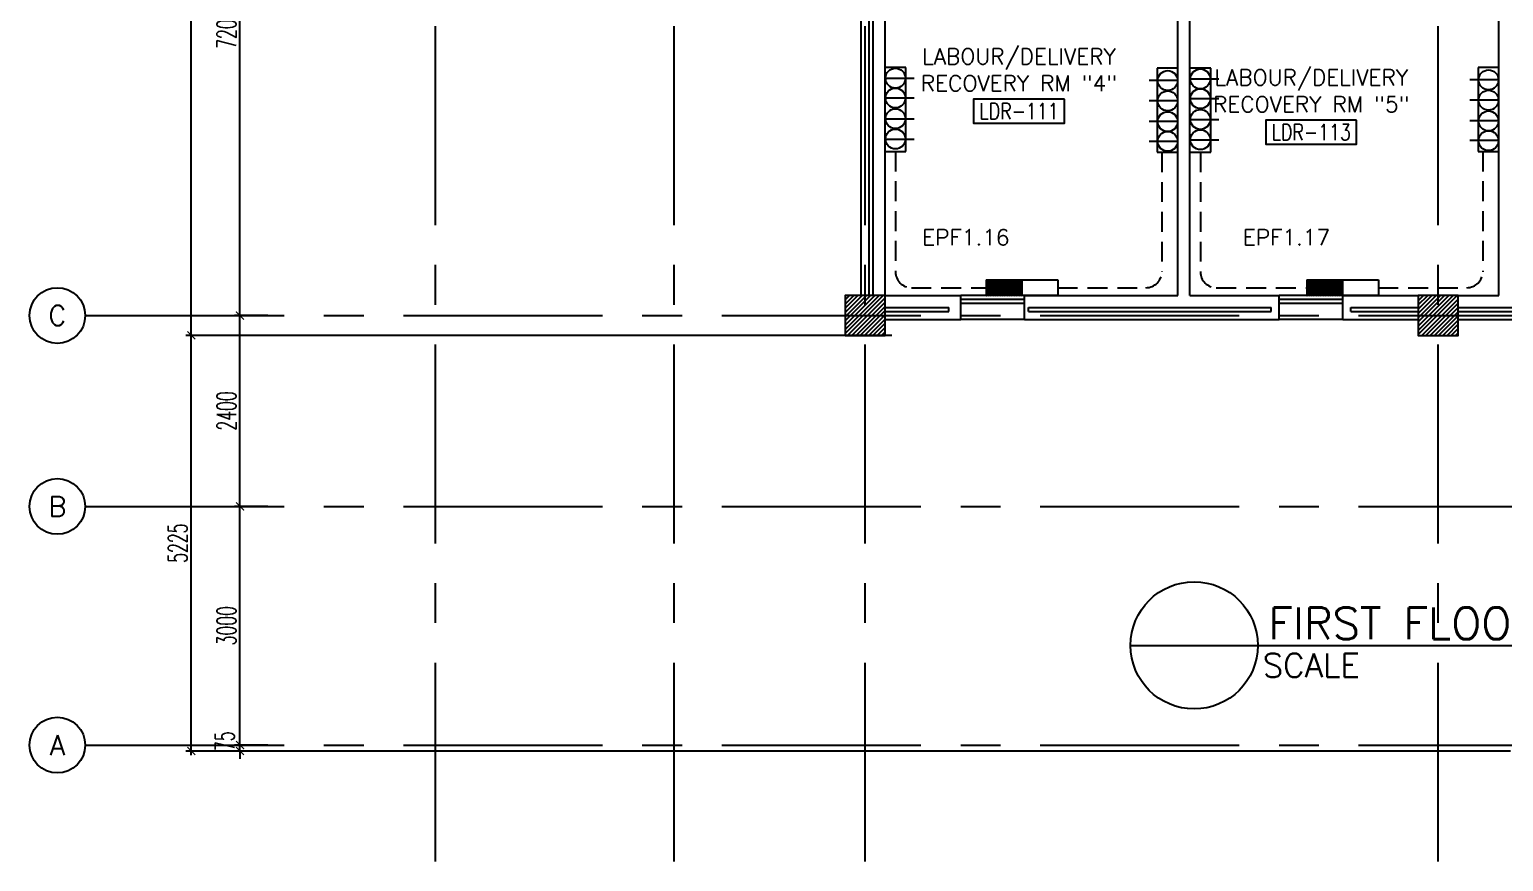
# Model space of a CAD drawing. Extents: x -0.4 to 91.9, y -1.1 to 78.4.
# Drawn here: x -0.35 to 18.17, y -1.11 to 9.35 of the extents above; entities that cross this region are included whole.
import ezdxf
from ezdxf.enums import TextEntityAlignment as Align

# ---------------------------------------------------------------- set-up
doc = ezdxf.new("R2010")
doc.units = 0
doc.header["$MEASUREMENT"] = 0
doc.header["$PDMODE"] = 34
doc.linetypes.add('CENTERX2', pattern=[4, 2.5, -0.5, 0.5, -0.5])
doc.linetypes.add('HIDDEN', pattern=[0.375, 0.25, -0.125])
doc.layers.get('0').update_dxf_attribs({"color": 11, "linetype": 'CONTINUOUS'})
doc.layers.get('DEFPOINTS').update_dxf_attribs({"color": 11, "linetype": 'CONTINUOUS'})
for name, color, linetype in [('AX-CR', 11, 'CONTINUOUS'), ('AX-DIM', 11, 'CONTINUOUS'), ('AX-TXT', 11, 'CONTINUOUS'), ('AXES', 11, 'CENTERX2'), ('COL', 11, 'CONTINUOUS'), ('E-CLINE', 2, 'CONTINUOUS'), ('E-HLINE', 2, 'HIDDEN'), ('E-SOCKETS', 4, 'CONTINUOUS'), ('E-TEXT', 4, 'CONTINUOUS'), ('HAT', 11, 'CONTINUOUS'), ('INSUL', 11, 'CONTINUOUS'), ('RM-BOX', 11, 'CONTINUOUS'), ('RM-NAME', 11, 'CONTINUOUS'), ('RM-NO', 11, 'CONTINUOUS'), ('TITLETEXT', 11, 'CONTINUOUS'), ('WALL', 11, 'CONTINUOUS'), ('WIN', 11, 'CONTINUOUS')]:
    doc.layers.add(name, color=color, linetype=linetype)
doc.styles.add('ROMANS', font='ROMANS.shx', dxfattribs={"width": 0.6})
doc.dimstyles.new('STANDARD in', dxfattribs={"dimtxt": 0.24, "dimasz": 0.1, "dimexe": 0.07, "dimexo": 0.05, "dimgap": 0.05, "dimtad": 1, "dimdec": 0, "dimlfac": 1000, "dimzin": 0, "dimdsep": 46, "dimtxsty": 'ROMANS', "dimblk": 'ARCHTICK', "dimcen": 0.05, "dimdle": 0.05, "dimclrd": 7, "dimclre": 7, "dimclrt": 2, "dimadec": 0, "dimazin": 0, "dimtfac": 1, "dimtdec": 0, "dimtmove": 2, "dimatfit": 3, "dimldrblk": 'ARCHTICK', "dimfxl": 0, "dimtolj": 1, "dimtzin": 0, "dimarcsym": 0})

# ---------------------------------------------------------------- blocks, each defined once
blk = doc.blocks.new('*X85')
at = {"color": 0}
for p, q in [((31339, 118260), (31829, 118750)), ((31339, 118313), (31776, 118750)), ((31339, 118366), (31723, 118750)), ((31339, 118419), (31670, 118750)), ((31339, 118472), (31617, 118750)), ((31339, 118525), (31563, 118750)), ((31339, 118579), (31510, 118750)), ((31339, 118632), (31457, 118750)), ((31339, 118685), (31404, 118750)), ((31339, 118738), (31351, 118750)), ((31382, 118250), (31839, 118707)), ((31435, 118250), (31839, 118654)), ((31488, 118250), (31839, 118601)), ((31541, 118250), (31839, 118548)), ((31594, 118250), (31839, 118495)), ((31647, 118250), (31839, 118442)), ((31700, 118250), (31839, 118389)), ((31753, 118250), (31839, 118336)), ((31806, 118250), (31839, 118283))]:
    blk.add_line(p, q, dxfattribs=at)
blk = doc.blocks.new('*X84')
at = {"color": 0}
for p, q in [((24139, 118273), (24616, 118750)), ((24139, 118326), (24563, 118750)), ((24139, 118379), (24510, 118750)), ((24139, 118432), (24457, 118750)), ((24139, 118485), (24404, 118750)), ((24139, 118538), (24351, 118750)), ((24139, 118591), (24298, 118750)), ((24139, 118644), (24245, 118750)), ((24139, 118697), (24192, 118750)), ((24169, 118250), (24639, 118720)), ((24222, 118250), (24639, 118667)), ((24275, 118250), (24639, 118614)), ((24328, 118250), (24639, 118561)), ((24381, 118250), (24639, 118508)), ((24434, 118250), (24639, 118455)), ((24487, 118250), (24639, 118402)), ((24540, 118250), (24639, 118349)), ((24593, 118250), (24639, 118296))]:
    blk.add_line(p, q, dxfattribs=at)
blk = doc.blocks.new('AXL')
at = {"layer": 'AX-CR'}
blk.add_circle((-350, 0), 350, dxfattribs=at)
at = {"layer": 'AX-TXT', "style": 'ROMANS'}
blk.add_attdef('AX', text='', height=250, dxfattribs=at).set_placement((-350, 0), align=Align.MIDDLE)
blk = doc.blocks.new('_ARCHTICK')
at = {"color": 0, "linetype": 'ByBlock', "const_width": 0.15}
blk.add_lwpolyline([(-0.5, -0.5), (0.5, 0.5)], dxfattribs=at)
blk = doc.blocks.new('*D165')
at = {"layer": 'AX-DIM', "color": 7, "lineweight": -2, "ltscale": 0.3}
for p, q in [((1.683, 5.45), (1.683, 64.87)), ((9.805, 64.82), (1.613, 64.82)), ((10.483, 5.5), (1.613, 5.5))]:
    blk.add_line(p, q, dxfattribs=at)
at = {"layer": 'DEFPOINTS', "color": 0, "ltscale": 0.3}
for p in [(1.683, 64.82), (9.855, 64.82), (10.533, 5.5)]:
    blk.add_point(p, dxfattribs=at)
at = {"layer": 'AX-DIM', "color": 7, "lineweight": -2, "ltscale": 0.3, "xscale": 0.1, "yscale": 0.1, "zscale": 0.1}
for p, rotation in [((1.683, 64.82), 90), ((1.683, 5.5), 270)]:
    blk.add_blockref('_ARCHTICK', p, dxfattribs=dict(at, rotation=rotation))
at = {"layer": 'AX-DIM', "color": 2, "ltscale": 0.3, "insert": (1.513, 35.16), "char_height": 0.24, "attachment_point": 5, "rotation": 90, "style": 'ROMANS'}
blk.add_mtext('\\A1;59320', dxfattribs=at)
blk = doc.blocks.new('*D152')
at = {"layer": 'AX-DIM', "color": 7, "lineweight": -2, "ltscale": 0.3}
for p, q in [((2.295, 5.7), (2.295, 13)), ((2.645, 12.95), (2.225, 12.95)), ((2.645, 5.75), (2.225, 5.75))]:
    blk.add_line(p, q, dxfattribs=at)
at = {"layer": 'DEFPOINTS', "color": 0, "ltscale": 0.3}
for p in [(2.295, 12.95), (2.695, 12.95), (2.695, 5.75)]:
    blk.add_point(p, dxfattribs=at)
at = {"layer": 'AX-DIM', "color": 7, "lineweight": -2, "ltscale": 0.3, "xscale": 0.1, "yscale": 0.1, "zscale": 0.1}
for p, rotation in [((2.295, 12.95), 90), ((2.295, 5.75), 270)]:
    blk.add_blockref('_ARCHTICK', p, dxfattribs=dict(at, rotation=rotation))
at = {"layer": 'AX-DIM', "color": 2, "ltscale": 0.3, "insert": (2.125, 9.35), "char_height": 0.24, "attachment_point": 5, "rotation": 90, "style": 'ROMANS'}
blk.add_mtext('\\A1;7200', dxfattribs=at)
blk = doc.blocks.new('*D151')
at = {"layer": 'AX-DIM', "color": 7, "lineweight": -2, "ltscale": 0.3}
for p, q in [((2.645, 5.75), (2.225, 5.75)), ((2.295, 3.3), (2.295, 5.8)), ((2.645, 3.35), (2.225, 3.35))]:
    blk.add_line(p, q, dxfattribs=at)
at = {"layer": 'DEFPOINTS', "color": 0, "ltscale": 0.3}
for p in [(2.295, 5.75), (2.695, 5.75), (2.695, 3.35)]:
    blk.add_point(p, dxfattribs=at)
at = {"layer": 'AX-DIM', "color": 7, "lineweight": -2, "ltscale": 0.3, "xscale": 0.1, "yscale": 0.1, "zscale": 0.1}
for p, rotation in [((2.295, 5.75), 90), ((2.295, 3.35), 270)]:
    blk.add_blockref('_ARCHTICK', p, dxfattribs=dict(at, rotation=rotation))
at = {"layer": 'AX-DIM', "color": 2, "ltscale": 0.3, "insert": (2.125, 4.55), "char_height": 0.24, "attachment_point": 5, "rotation": 90, "style": 'ROMANS'}
blk.add_mtext('\\A1;2400', dxfattribs=at)
blk = doc.blocks.new('*D150')
at = {"layer": 'AX-DIM', "color": 7, "lineweight": -2, "ltscale": 0.3}
for p, q in [((2.645, 3.35), (2.225, 3.35)), ((2.295, 0.3), (2.295, 3.4)), ((2.645, 0.35), (2.225, 0.35))]:
    blk.add_line(p, q, dxfattribs=at)
at = {"layer": 'DEFPOINTS', "color": 0, "ltscale": 0.3}
for p in [(2.295, 3.35), (2.695, 3.35), (2.695, 0.35)]:
    blk.add_point(p, dxfattribs=at)
at = {"layer": 'AX-DIM', "color": 7, "lineweight": -2, "ltscale": 0.3, "xscale": 0.1, "yscale": 0.1, "zscale": 0.1}
for p, rotation in [((2.295, 3.35), 90), ((2.295, 0.35), 270)]:
    blk.add_blockref('_ARCHTICK', p, dxfattribs=dict(at, rotation=rotation))
at = {"layer": 'AX-DIM', "color": 2, "ltscale": 0.3, "insert": (2.125, 1.85), "char_height": 0.24, "attachment_point": 5, "rotation": 90, "style": 'ROMANS'}
blk.add_mtext('\\A1;3000', dxfattribs=at)
blk = doc.blocks.new('COL50')
at = {"layer": 'COL'}
blk.add_lwpolyline([(-250, 250), (-250, -250), (250, -250), (250, 250)], close=True, dxfattribs=at)
blk = doc.blocks.new('*D184')
at = {"layer": 'AX-DIM', "color": 7, "lineweight": -2, "ltscale": 0.3}
for p, q in [((2.333, 5.5), (1.613, 5.5)), ((1.683, 0.225), (1.683, 5.55)), ((18.259, 0.275), (1.613, 0.275))]:
    blk.add_line(p, q, dxfattribs=at)
at = {"layer": 'DEFPOINTS', "color": 0, "ltscale": 0.3}
for p in [(1.683, 5.5), (2.383, 5.5), (18.309, 0.275)]:
    blk.add_point(p, dxfattribs=at)
at = {"layer": 'AX-DIM', "color": 7, "lineweight": -2, "ltscale": 0.3, "xscale": 0.1, "yscale": 0.1, "zscale": 0.1}
for p, rotation in [((1.683, 5.5), 90), ((1.683, 0.275), 270)]:
    blk.add_blockref('_ARCHTICK', p, dxfattribs=dict(at, rotation=rotation))
at = {"layer": 'AX-DIM', "color": 2, "ltscale": 0.3, "insert": (1.513, 2.888), "char_height": 0.24, "attachment_point": 5, "rotation": 90, "style": 'ROMANS'}
blk.add_mtext('\\A1;5225', dxfattribs=at)
blk = doc.blocks.new('*D183')
at = {"layer": 'AX-DIM', "color": 7, "lineweight": -2, "ltscale": 0.3}
for p, q in [((2.295, 0.35), (2.295, 0.45)), ((2.645, 0.35), (2.225, 0.35)), ((2.645, 0.275), (2.225, 0.275)), ((2.295, 0.275), (2.295, 0.35)), ((2.295, 0.275), (2.295, 0.175))]:
    blk.add_line(p, q, dxfattribs=at)
at = {"layer": 'DEFPOINTS', "color": 0, "ltscale": 0.3}
for p in [(2.295, 0.35), (2.695, 0.35), (2.695, 0.275)]:
    blk.add_point(p, dxfattribs=at)
at = {"layer": 'AX-DIM', "color": 7, "lineweight": -2, "ltscale": 0.3, "xscale": 0.1, "yscale": 0.1, "zscale": 0.1}
for p, rotation in [((2.295, 0.35), 270), ((2.295, 0.275), 90)]:
    blk.add_blockref('_ARCHTICK', p, dxfattribs=dict(at, rotation=rotation))
at = {"layer": 'AX-DIM', "color": 2, "ltscale": 0.3, "insert": (2.105, 0.398), "char_height": 0.24, "attachment_point": 5, "rotation": 90, "style": 'ROMANS'}
blk.add_mtext('\\A1;75', dxfattribs=at)
blk = doc.blocks.new('RM1')
at = {"layer": 'RM-BOX'}
blk.add_lwpolyline([(570, -200), (-570, -200), (-570, -500), (570, -500)], close=True, dxfattribs=at)
at = {"layer": 'RM-NAME', "style": 'ROMANS'}
for tag, p in [('ROOMNAME1', (0, 324)), ('ROOMNAME2', (0, 0))]:
    blk.add_attdef(tag, text='', height=200, dxfattribs=at).set_placement(p, align=Align.MIDDLE)
at = {"layer": 'RM-NO', "style": 'ROMANS', "width": 0.8}
blk.add_attdef('ROOMNO', text='', height=200, dxfattribs=at).set_placement((0, -350), align=Align.MIDDLE)
blk = doc.blocks.new('BHU')
at = {"color": 8}
for p, q in [((0, -311), (145, 1)), ((0, -340), (159, 1)), ((0, -370), (173, 1)), ((0, -399), (187, 1)), ((0, -281), (132, 1)), ((0, -251), (118, 1)), ((0, -15), (7, 1)), ((0, -44), (21, 1)), ((0, -74), (35, 1)), ((0, -104), (49, 1)), ((0, -133), (63, 1)), ((0, -163), (76, 1)), ((0, -192), (90, 1)), ((0, -222), (104, 1)), ((0, -429), (199, -1)), ((4, -450), (199, -31)), ((18, -450), (199, -61)), ((32, -450), (199, -90)), ((45, -450), (199, -120)), ((59, -450), (199, -149)), ((73, -450), (199, -179)), ((87, -450), (199, -208)), ((101, -450), (199, -238)), ((114, -450), (199, -268)), ((128, -450), (199, -297)), ((142, -450), (199, -327)), ((156, -450), (199, -356)), ((169, -450), (199, -386)), ((183, -450), (199, -416)), ((197, -450), (199, -445))]:
    blk.add_line(p, q, dxfattribs=at)
at = {"layer": 'E-SOCKETS'}
for p, q in [((0, 450), (199, 450)), ((0, -450), (0, 450)), ((199, 450), (199, -450))]:
    blk.add_line(p, q, dxfattribs=at)
at = {"layer": 'E-SOCKETS', "color": 4}
for p, q in [((0, 1), (199, 1)), ((0, -450), (199, -450))]:
    blk.add_line(p, q, dxfattribs=at)

msp = doc.modelspace()

# ---------------------------------------------------------------- linework, layer by layer
at = {"layer": 'AXES'}
for p, q in [((4.75, -1.1143), (4.75, 77.6984)), ((7.75, -1.1143), (7.75, 77.6984)), ((17.35, -1.1143), (17.35, 77.6984)), ((10.15, -1.1143), (10.15, 43.805)), ((0.35, 5.75), (68.39, 5.75)), ((0.35, 3.35), (68.39, 3.35)), ((0.35, 0.35), (68.39, 0.35))]:
    msp.add_line(p, q, dxfattribs=at)
at = {"layer": 'E-HLINE', "color": 4}
for p, q in [((10.5304, 7.8122), (10.5304, 6.2997)), ((13.8776, 7.8032), (13.8776, 6.2997)), ((14.3616, 7.8032), (14.3616, 6.2997)), ((17.9088, 7.8122), (17.9088, 6.2997)), ((10.7304, 6.0997), (11.6686, 6.0997)), ((12.5686, 6.0997), (13.6776, 6.0997)), ((14.5616, 6.0997), (15.6984, 6.0997)), ((16.5984, 6.0997), (17.7088, 6.0997))]:
    msp.add_line(p, q, dxfattribs=at)
for centre, start, end in [((10.7304, 6.2997), 180, 270), ((13.6776, 6.2997), 270, 0), ((14.5616, 6.2997), 180, 270), ((17.7088, 6.2997), 270, 0)]:
    msp.add_arc(centre, 0.2, start, end, dxfattribs=at)
at = {"layer": 'E-SOCKETS'}
for p, q in [((10.6607, 8.8695), (10.4, 8.8695)), ((10.4052, 8.7334), (10.7635, 8.7334)), ((10.6607, 7.8129), (10.6607, 8.8695)), ((14.0812, 8.8598), (13.8205, 8.8598)), ((13.8205, 8.8598), (13.8205, 7.8032)), ((14.492, 8.8605), (14.2313, 8.8605)), ((14.2365, 8.7244), (14.5948, 8.7244)), ((14.492, 7.8039), (14.492, 8.8605)), ((18.1073, 8.7125), (17.749, 8.7125)), ((18.1125, 8.8688), (17.8518, 8.8688)), ((17.8518, 8.8688), (17.8518, 7.8122)), ((14.076, 8.7036), (13.7177, 8.7036)), ((10.4052, 8.4853), (10.7635, 8.4853)), ((14.076, 8.4483), (13.7177, 8.4483)), ((14.2365, 8.4763), (14.5948, 8.4763)), ((18.1073, 8.4573), (17.749, 8.4573)), ((10.4052, 8.2244), (10.7635, 8.2244)), ((14.076, 8.1874), (13.7177, 8.1874)), ((14.2365, 8.2154), (14.5948, 8.2154)), ((18.1073, 8.1963), (17.749, 8.1963)), ((10.4052, 7.9691), (10.7635, 7.9691)), ((10.4, 7.8129), (10.6607, 7.8129)), ((14.076, 7.9393), (13.7177, 7.9393)), ((13.8205, 7.8032), (14.0812, 7.8032)), ((14.2313, 7.8039), (14.492, 7.8039)), ((14.2365, 7.9601), (14.5948, 7.9601)), ((18.1073, 7.9483), (17.749, 7.9483)), ((17.8518, 7.8122), (18.1125, 7.8122))]:
    msp.add_line(p, q, dxfattribs=at)
for centre in [(10.5302, 8.7334), (13.951, 8.7036), (14.3615, 8.7244), (17.9823, 8.7125), (10.5302, 8.4853), (13.951, 8.4483), (14.3615, 8.4763), (17.9823, 8.4573), (10.5302, 8.2244), (14.3615, 8.2154), (13.951, 8.1874), (17.9823, 8.1963), (10.5302, 7.9691), (13.951, 7.9393), (14.3615, 7.9601), (17.9823, 7.9483)]:
    msp.add_circle(centre, 0.125, dxfattribs=at)
at = {"layer": 'INSUL'}
for p, q in [((10.2, 6), (10.2, 12.7)), ((10.25, 6), (10.25, 12.7)), ((10.4, 5.85), (11.2, 5.85)), ((10.4, 5.8), (11.2, 5.8)), ((11.2, 5.8), (11.2, 5.85)), ((12.2, 5.8), (12.2, 5.85)), ((12.2, 5.85), (15.25, 5.85)), ((12.2, 5.8), (15.25, 5.8)), ((15.25, 5.8), (15.25, 5.85)), ((16.25, 5.8), (16.25, 5.85)), ((16.25, 5.85), (17.1, 5.85)), ((16.25, 5.8), (17.1, 5.8)), ((17.6, 5.85), (18.45, 5.85)), ((17.6, 5.8), (18.45, 5.8))]:
    msp.add_line(p, q, dxfattribs=at)
at = {"layer": 'TITLETEXT'}
msp.add_line((13.4836, 1.6036), (24.1811, 1.6036), dxfattribs=at)
msp.add_circle((14.2836, 1.6036), 0.8, dxfattribs=at)
at = {"layer": 'WALL'}
for p, q in [((10.1, 6), (10.1, 12.7)), ((14.08, 6), (14.08, 11.675)), ((14.23, 6), (14.23, 11.675)), ((10.4, 6), (10.4, 10.475)), ((18.1125, 6), (18.1125, 10.475)), ((10.4, 6), (11.35, 6)), ((11.35, 5.7), (11.35, 6)), ((12.15, 5.7), (12.15, 6)), ((12.15, 6), (14.08, 6)), ((14.23, 6), (15.35, 6)), ((15.35, 5.7), (15.35, 6)), ((16.15, 5.7), (16.15, 6)), ((16.15, 6), (17.1009, 6)), ((17.6, 6), (18.1125, 6)), ((10.4, 5.7), (11.35, 5.7)), ((12.15, 5.7), (15.35, 5.7)), ((16.15, 5.7), (17.1, 5.7)), ((17.6, 5.7), (18.55, 5.7))]:
    msp.add_line(p, q, dxfattribs=at)
at = {"layer": 'WALL', "linetype": 'ByBlock', "ltscale": 0.3}
for points in [[(9.9, 5.5), (10.4, 5.5), (10.4, 6), (9.9, 6)], [(17.1, 5.5), (17.6, 5.5), (17.6, 6), (17.1, 6)]]:
    msp.add_lwpolyline(points, close=True, dxfattribs=at)
at = {"layer": 'WIN'}
for p, q in [((12.15, 6), (11.35, 6)), ((12.15, 5.95), (11.35, 5.95)), ((16.15, 6), (15.35, 6)), ((16.15, 5.95), (15.35, 5.95)), ((12.15, 5.9), (11.35, 5.9)), ((16.15, 5.9), (15.35, 5.9)), ((12.15, 5.7), (11.35, 5.7)), ((16.15, 5.7), (15.35, 5.7))]:
    msp.add_line(p, q, dxfattribs=at)

# ---------------------------------------------------------------- block references
at = {"layer": 'AXES', "xscale": 0.001, "yscale": 0.001, "zscale": 0.001}
for p, values in [((0.35, 5.75), {'AX': 'C'}), ((0.35, 3.35), {'AX': 'B'}), ((0.35, 0.35), {'AX': 'A'})]:
    msp.add_blockref('AXL', p, dxfattribs=at).add_auto_attribs(values)
at = {"layer": 'COL', "xscale": 0.001, "yscale": 0.001, "zscale": 0.001}
for p in [(10.15, 5.75), (17.35, 5.75)]:
    msp.add_blockref('COL50', p, dxfattribs=at)
at = {"layer": 'E-CLINE', "xscale": 0.0009999999892897904, "yscale": 0.0009999999892897904, "zscale": 0.001, "rotation": 270}
for p in [(12.1186, 6.1994), (16.1484, 6.1994)]:
    msp.add_blockref('BHU', p, dxfattribs=at)
at = {"layer": 'HAT', "xscale": 0.001, "yscale": 0.001, "zscale": 0.001}
for name in ['*X84', '*X85']:
    msp.add_blockref(name, (-14.2392, -112.7497), dxfattribs=at)
at = {"layer": 'RM-NAME', "xscale": 0.001, "yscale": 0.001, "zscale": 0.001}
for p, values in [((12.0831, 8.6694), {'ROOMNO': 'LDR-111', 'ROOMNAME2': 'RECOVERY RM "4"', 'ROOMNAME1': 'LABOUR/DELIVERY'}), ((15.7553, 8.4054), {'ROOMNO': 'LDR-113', 'ROOMNAME2': 'RECOVERY RM "5"', 'ROOMNAME1': 'LABOUR/DELIVERY'})]:
    msp.add_blockref('RM1', p, dxfattribs=at).add_auto_attribs(values)

# ---------------------------------------------------------------- texts
at = {"layer": 'E-TEXT', "color": 4, "style": 'ROMANS'}
for s, p in [(' EPF1.16', (10.7299, 6.6328)), (' EPF1.17', (14.7574, 6.6328))]:
    msp.add_text(s, height=0.2, dxfattribs=at).set_placement(p)
at = {"layer": 'TITLETEXT', "style": 'ROMANS'}
for s, height, p in [('FIRST FLOOR PLAN (PART-1)', 0.4, (15.2168, 1.6802)), ('SCALE', 0.3, (15.1447, 1.2023))]:
    msp.add_text(s, height=height, dxfattribs=at).set_placement(p)

# ---------------------------------------------------------------- dimensions: what is measured, and where the dimension line sits
at = {"layer": 'AX-DIM'}
for base, p1, p2, picture, middle in [((1.6833, 64.82), (10.5333, 5.5), (9.8548, 64.82), '*D165', (1.5133, 35.16)), ((2.2948, 12.95), (2.6948, 5.75), (2.6948, 12.95), '*D152', (2.1248, 9.35)), ((2.2948, 5.75), (2.6948, 3.35), (2.6948, 5.75), '*D151', (2.1248, 4.55)), ((1.6833, 5.5), (18.3091, 0.275), (2.3833, 5.5), '*D184', (1.5133, 2.8875)), ((2.2948, 3.35), (2.6948, 0.35), (2.6948, 3.35), '*D150', (2.1248, 1.85))]:
    dim = msp.add_linear_dim(base=base, p1=p1, p2=p2, angle=90, dimstyle='STANDARD in', dxfattribs=at)
    dim.commit()
    dim.dimension.update_dxf_attribs({"geometry": picture, "text_midpoint": middle})
dim = msp.add_linear_dim(base=(2.2948, 0.35), p1=(2.6948, 0.275), p2=(2.6948, 0.35), angle=90, dimstyle='STANDARD in', dxfattribs=at)
dim.commit()
dim.dimension.update_dxf_attribs({"geometry": '*D183', "text_midpoint": (2.1047, 0.3976), "dimtype": 160})

doc.saveas('drawing.dxf')
